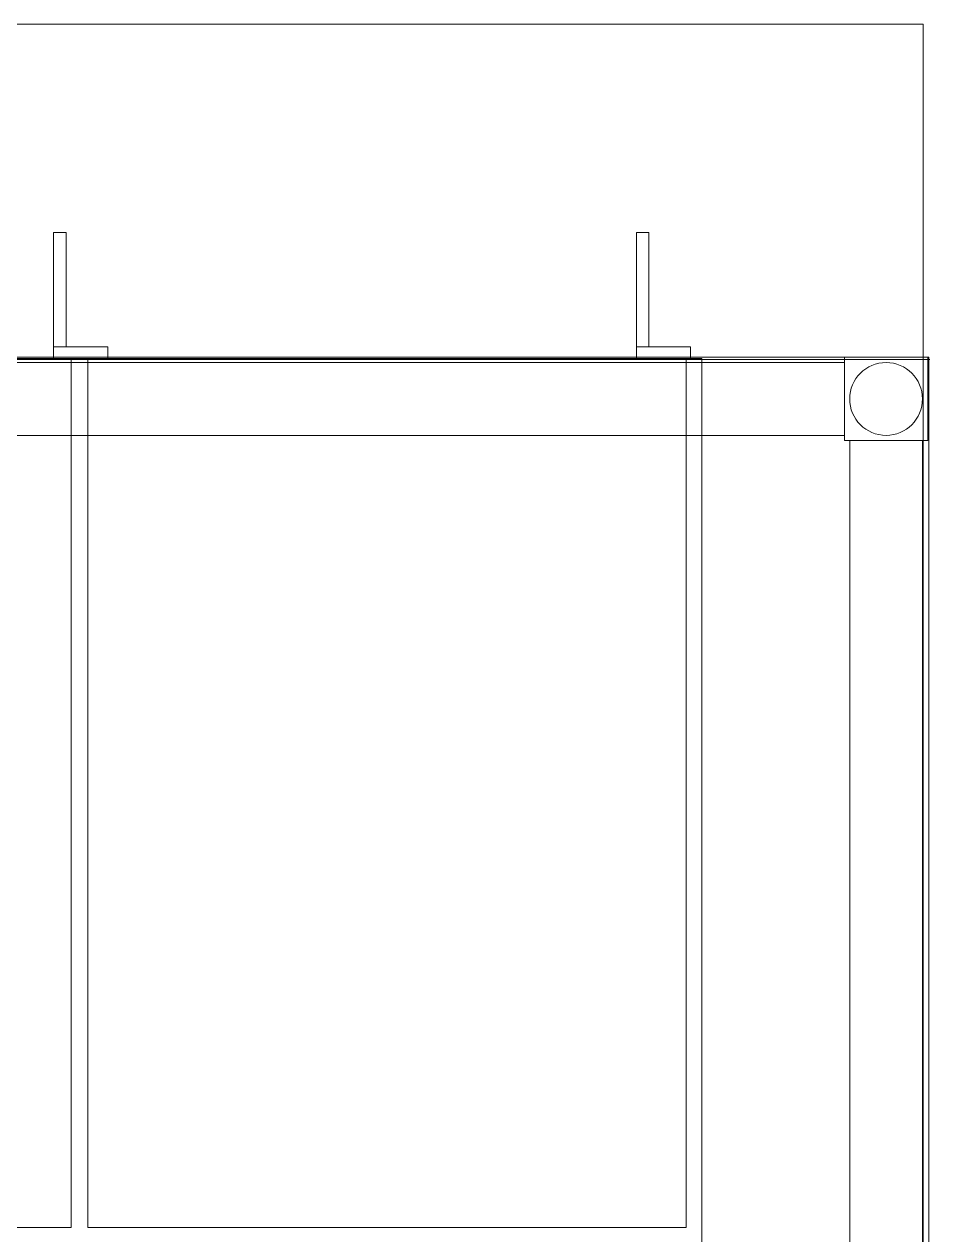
# Model space of a CAD drawing. Header units: millimetres. Extents: x 2162 to 93478, y -2737 to 52379.
# Drawn here: x 49233 to 49668, y 9881 to 10462 of the extents above; entities that cross this region are included whole.
import ezdxf

# ---------------------------------------------------------------- set-up
doc = ezdxf.new("R2010")
doc.units = ezdxf.units.MM
doc.layers.add('equipment 1', color=4, linetype='Continuous', lineweight=9)

# ---------------------------------------------------------------- blocks, each defined once
blk = doc.blocks.new('equipment 0533')
at = {"color": 0}
for p, q in [((-5, 1371), (-5, 106)), ((104, 1371), (104, 106.5)), ((-2, 1330), (-2, 146)), ((33, 1330), (33, 146)), ((111.5, 524), (111.5, 107)), ((399, 524), (111.5, 524)), ((399, 107), (399, 524)), ((702, 524), (407, 524)), ((407, 524), (407, 107)), ((-4.5, 106), (-4.5, 146)), ((-4.5, 146), (-2, 146)), ((33, 146), (-2, 146)), ((33, 146), (35.5, 146)), ((35.5, 146), (35.5, 143.5)), ((35.5, 143.5), (35.5, 108.5)), ((35.5, 143.5), (755.5, 143.5)), ((-5, 107), (-5.5, 107)), ((111.5, 107), (-5, 107)), ((-5, 106), (834, 106)), ((35.5, 108.5), (755.5, 108.5)), ((35.5, 108.5), (35.5, 106)), ((104, 106.5), (722, 106.5)), ((109.5, 106), (109.5, 107)), ((109.5, 107), (111.5, 107)), ((109.5, 101), (109.5, 106)), ((111.5, 107), (399, 107)), ((135.5, 106), (135.5, 107)), ((135.5, 100), (135.5, 106)), ((389.5, 106), (389.5, 107)), ((389.5, 101), (389.5, 106)), ((407, 107), (399, 107)), ((399, 107), (407, 107)), ((407, 107), (702, 107)), ((415.5, 106), (415.5, 107)), ((415.5, 100), (415.5, 106)), ((109.5, 101), (129.5, 101)), ((129.5, 100), (129.5, 101)), ((129.5, 101), (135.5, 101)), ((129.5, 46), (129.5, 100)), ((135.5, 46), (135.5, 100)), ((389.5, 101), (409.5, 101)), ((409.5, 100), (409.5, 101)), ((409.5, 101), (415.5, 101)), ((409.5, 46), (409.5, 100)), ((415.5, 46), (415.5, 100)), ((129.5, 46), (135.5, 46)), ((409.5, 46), (415.5, 46))]:
    blk.add_line(p, q, dxfattribs=at)
for start, end in [(90, 270), (270, 90)]:
    blk.add_arc((15.5, 126), 17.5, start, end, dxfattribs=at)

msp = doc.modelspace()

# ---------------------------------------------------------------- linework, layer by layer
at = {"layer": 'equipment 1', "elevation": -706.5}
msp.add_lwpolyline([(48564.46, 10462.15), (49664.46, 10462.15), (49664.46, 8924.15), (48564.46, 8924.15)], close=True, dxfattribs=at)

# ---------------------------------------------------------------- block references
at = {"layer": 'equipment 1', "rotation": 180}
msp.add_blockref('equipment 0533', (49662.19, 10408.15, -706.5), dxfattribs=at)

doc.saveas('drawing.dxf')
